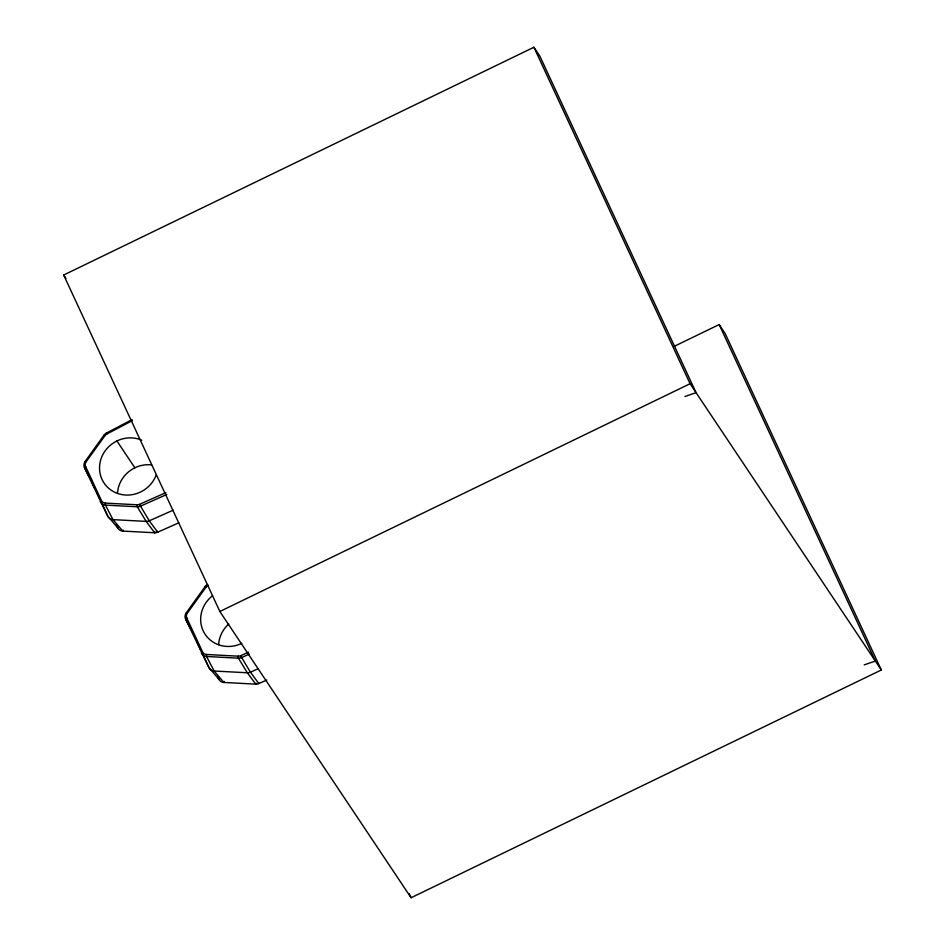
<?xml version="1.0" encoding="UTF-8"?>
<svg xmlns="http://www.w3.org/2000/svg" width="945" height="945" viewBox="0 0 945 945"><rect width="100%" height="100%" fill="white"/><g stroke="black" fill="none" stroke-linecap="round" stroke-linejoin="round"><path stroke-width="1.42" d="M165.895 492.617L139.482 504.358A4.89 4.619 -33.7 0 1 137.167 504.795L137.285 506.792L146.191 521.392L154.637 532.767A6.544 6.202 -34.4 0 0 157.72 532.189L157.768 532.165M207.522 584.494L207.959 585.404A4.89 4.619 -33.7 0 0 206.175 586.963L187.287 613.234A4.902 4.619 -33.7 0 0 186.767 617.935L202.549 651.908A4.902 4.619 -33.7 0 0 206.435 654.495L206.542 656.456L214.125 671.021L223.906 682.455L255.764 684.145A6.544 6.202 -34.4 0 0 258.847 683.566L266.773 680.046M248.535 652.215L240.609 655.736A4.89 4.619 -33.7 0 1 238.294 656.173L238.412 658.169L247.318 672.769L255.764 684.145M85.251 461.337L86.101 461.81A4.902 4.619 -33.7 0 0 85.641 466.558L101.41 500.531A4.902 4.619 -33.7 0 0 105.308 503.106L105.415 505.079L112.987 519.632L122.779 531.078L154.637 532.767M123.216 530.086L122.956 531.055M155.086 531.775L154.815 532.744M224.343 681.475L224.059 682.467M256.201 683.235L255.965 684.109M132.454 420.56L106.832 434.027A4.89 4.619 -33.7 0 0 105.037 435.574L86.101 461.81M219.689 679.053L218.72 679.03L208.928 667.583L185.598 619.081A6.544 6.19 -32.7 0 1 186.283 612.809L205.159 586.538A6.544 6.202 -33.5 0 1 207.38 584.565M118.562 527.664L117.582 527.653L107.801 516.206L84.459 467.692A6.544 6.19 -32.7 0 1 85.156 461.42L104.033 435.149A6.544 6.202 -33.5 0 1 106.419 433.082L132.04 419.615M85.641 466.558L84.448 467.598L89.232 476.717M101.41 500.531L100.241 501.677A6.544 6.166 -32.3 0 0 105.427 505.102L137.285 506.792A6.544 6.166 -33.1 0 0 140.368 506.213L166.781 494.483M186.779 617.935L185.586 619.058L190.358 628.106M202.549 651.908L201.368 653.054A6.544 6.166 -32.3 0 0 206.553 656.491L238.412 658.169A6.544 6.166 -33.1 0 0 241.495 657.59L249.421 654.082M674.021 346.437L719.169 324.572L725.146 333.514L881.319 669.981L411.087 897.75L219.854 611.486L63.681 275.019L533.913 47.25L539.89 56.192L696.063 392.659L684.924 396.51M219.854 611.486L690.086 383.717L881.319 669.981M173.218 510.17L149.275 520.813A6.544 6.178 -33.7 0 1 146.191 521.392L112.987 519.632A6.532 6.166 -33.7 0 1 107.801 516.206L101.068 501.689M139.506 504.429L149.275 520.813L157.72 532.189L178.853 522.798M258.387 668.647L250.401 672.202A6.544 6.178 -33.7 0 1 247.318 672.769L214.125 671.021A6.532 6.166 -33.7 0 1 208.928 667.583L202.195 653.078M864.202 664.89L875.342 661.028L719.169 324.572M105.308 503.106L137.167 504.784M206.435 654.483L238.305 656.173M104.104 435.066L105.049 435.574M205.242 586.455L206.175 586.963M186.354 612.714L187.287 613.234M63.681 275.019L65.914 278.373M116.932 440.949L134.863 467.787M106.832 434.027L106.407 433.141M533.913 47.25L690.086 383.717M409.232 893.746L411.087 897.75M217.504 676.419L218.72 679.03A6.544 6.19 -35.1 0 0 223.906 682.455M196.69 641.206L200.966 650.432M116.377 525.03L117.582 527.653A6.544 6.19 -35.1 0 0 122.779 531.078M92.492 483.226L94.335 487.183M97.394 493.774L99.839 499.054M240.632 655.806L250.401 672.202L258.847 683.566L258.623 682.774M157.461 531.326L157.768 532.153M117.511 493.16A29.756 28.09 -33.7 0 1 151.59 464.881M156.256 474.851A29.756 28.09 -33.7 0 1 117.747 493.503A29.756 28.09 -33.7 0 1 102.107 456.116A29.756 28.09 -33.7 0 1 141.762 440.193M91.122 480.225A6.532 6.166 -33.7 0 1 90.885 479.469M241.755 643.368A29.756 28.09 -33.7 0 1 204.616 633.516A29.756 28.09 -33.7 0 1 212.53 595.763M218.638 644.549A29.756 28.09 -33.7 0 1 228.784 623.983M192.248 631.614A6.532 6.166 -33.7 0 1 192.012 630.847"/></g></svg>
